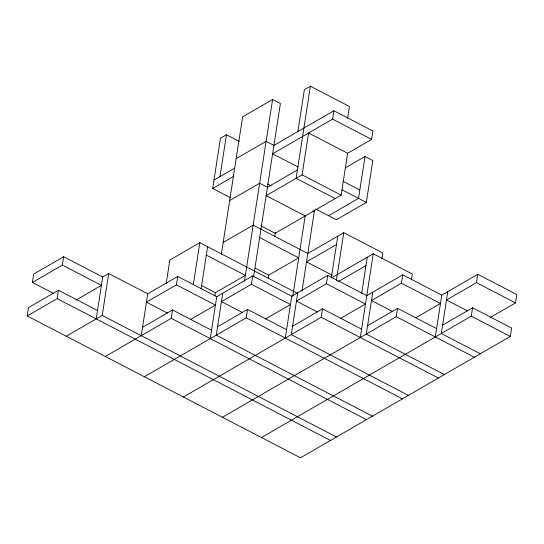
<?xml version="1.0" encoding="UTF-8"?>
<svg xmlns="http://www.w3.org/2000/svg" width="544" height="544" viewBox="0 0 544 544"><rect width="100%" height="100%" fill="white"/><g stroke="black" fill="none" stroke-linecap="round" stroke-linejoin="round"><path stroke-width="0.82" d="M442.598 325.128L472.566 307.795L511.612 328.059L510.32 336.43L300.512 457.79L27.2 315.955L28.499 307.584L58.466 290.244L97.512 310.508M53.407 293.366L32.388 282.458L33.68 274.081L63.655 256.741L102.7 277.005L108.691 273.537L147.737 293.801L177.711 276.461L216.757 296.725L252.722 275.917L291.768 296.181L327.733 275.38L366.778 295.637L402.744 274.836L441.789 295.1L477.754 274.292L516.8 294.556L515.501 302.933L490.647 317.308M27.2 315.955L57.174 298.622L58.466 290.244M32.388 282.458L62.356 265.118L63.655 256.741M96.22 318.879L102.7 277.005M66.246 336.219L102.211 315.418L108.691 273.537M141.256 335.675L147.737 293.801M166.212 283.478L169.837 260.025L199.811 242.692L297.779 293.529M105.291 356.483L171.231 318.342L172.523 309.964L211.568 330.228M167.464 313.086L146.445 302.172L176.412 284.838L177.711 276.461M193.331 284.566L199.811 242.692M230.704 197.826L212.684 188.476L220.463 138.217L226.454 134.756L239.224 141.379M201.137 288.619L207.618 246.745M219.973 176.63L226.454 134.756M214.88 296.065L215.397 292.72L245.371 275.38L206.326 255.116M221.36 254.191L242.624 116.831L272.598 99.491L280.405 103.544L253.565 276.916M210.27 338.599L216.757 296.725M222.748 293.257L216.267 335.131L372.443 416.18M244.46 281.241L272.598 99.491M144.337 376.74L246.242 317.798L247.534 309.42L286.579 329.684M242.474 312.542L221.456 301.634L251.423 284.294L252.722 275.917M268.212 278.501L268.736 275.155L298.704 257.815L259.658 237.551M274.7 236.626L275.346 232.438M297.901 131.553L304.382 89.678L310.379 86.21L349.425 106.474L347.609 118.198M310.379 86.21L296.113 178.337L335.158 198.601M292.74 296.344L305.191 215.941L266.145 195.677L302.11 174.876L308.591 132.994L347.636 153.258L341.156 195.133L275.216 233.274L260.95 225.876M285.28 338.062L291.768 296.181M297.758 292.713L291.278 334.594L408.415 395.379M301.974 291.183L314.554 209.943M298.153 167.049L272.626 153.802L332.568 119.122L333.866 110.752L372.912 131.009L371.613 139.386L347.494 153.34M183.376 397.004L321.252 317.254L322.544 308.876L361.59 329.14M317.485 311.998L296.466 301.09L326.434 283.75L327.733 275.38M331.303 278.032L337.783 236.157M336.389 280.432L343.774 232.689L382.82 252.953L381.915 258.815M315.785 209.086L336.362 219.762L366.336 202.429L372.817 160.548L365.01 156.495L358.523 198.376L328.556 215.71M361.692 293.243L367.268 257.23M360.298 337.518L373.259 253.762L412.304 274.026L411.4 279.888M372.769 292.169L366.289 334.05L444.38 374.571M222.421 417.268L396.263 316.71L397.555 308.339L436.601 328.596M392.503 311.46L371.477 300.546L401.445 283.213L402.744 274.836M435.309 336.974L441.789 295.1M447.78 291.632L441.3 333.506L480.345 353.77M261.467 437.526L471.274 316.173L472.566 307.795M467.514 310.916L446.488 300.002L476.456 282.669L477.754 274.292M236.144 158.705L266.111 141.372L273.924 145.425L333.866 110.752M213.976 180.098L234.45 168.259M212.684 188.476L233.879 176.208M229.656 200.586L259.631 183.246L267.437 187.299L297.412 169.966M75.82 300.179L101.402 285.382L62.356 265.118M345.27 167.912L365.01 156.495M223.176 242.461L253.15 225.128L307.809 253.49L343.774 232.689M142.555 327.304L172.523 309.964M190.604 319.478L215.458 305.102L176.412 284.838M336.484 244.535L306.517 261.868L332.044 275.114M217.566 326.76L247.534 309.42M331.969 277.651L373.259 253.762M265.615 318.934L290.469 304.558L251.423 284.294M338.191 281.676L365.969 265.608M292.577 326.216L322.544 308.876M340.626 318.39L365.48 304.014L326.434 283.75M367.588 325.672L397.555 308.339M415.636 317.852L440.49 303.47L401.445 283.213M332.568 119.122L371.613 139.386M343.305 181.431L359.822 189.999M342.006 189.802L366.336 202.429M302.11 174.876L341.156 195.133M476.456 282.669L515.501 302.933M267.43 183.994L271.184 185.946M312.875 210.882L314.296 211.616M471.274 316.173L510.32 336.43M396.263 316.71L474.348 357.238M255.218 268.138L268.736 275.155M321.252 317.254L438.382 378.039M201.878 285.702L215.397 292.72M246.242 317.798L402.417 398.847M171.231 318.342L366.452 419.648M102.211 315.418L336.478 436.988M57.174 298.622L330.487 440.456"/></g></svg>
